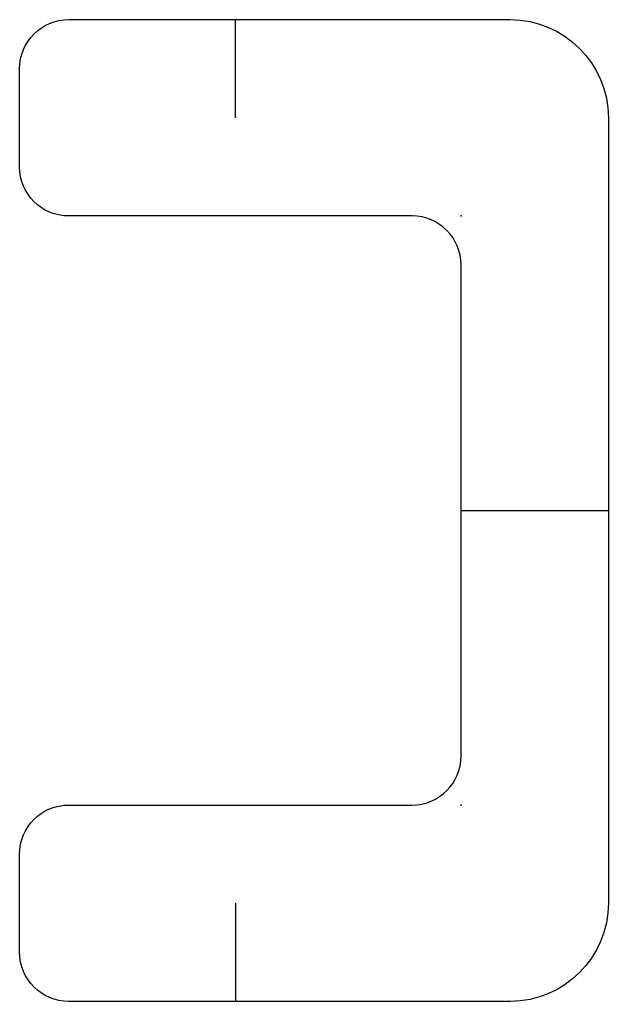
# Model space of a CAD drawing. Header units: millimetres. Extents: x -30 to 30, y -50 to 50.
import ezdxf

# ---------------------------------------------------------------- set-up
doc = ezdxf.new("R2010")
doc.units = ezdxf.units.MM
doc.layers.get('0').update_dxf_attribs({"linetype": 'CONTINUOUS'})

msp = doc.modelspace()

# ---------------------------------------------------------------- linework, layer by layer
for p, q in [((-8, 40), (-8, 50)), ((15, 0), (30, 0)), ((-8, -40), (-8, -50))]:
    msp.add_line(p, q)
msp.add_lwpolyline([(-25, 50), (20, 50, -0.41421), (30, 40), (30, -40, -0.41421), (20, -50), (-25, -50, -0.41421), (-30, -45), (-30, -35, -0.41421), (-25, -30), (10, -30, 0.41421), (15, -25), (15, 25, 0.41421), (10, 30), (-25, 30, -0.41421), (-30, 35), (-30, 45, -0.41421)], format="xyb", close=True)
for p in [(15, 30), (15, -30)]:
    msp.add_point(p)

doc.saveas('drawing.dxf')
